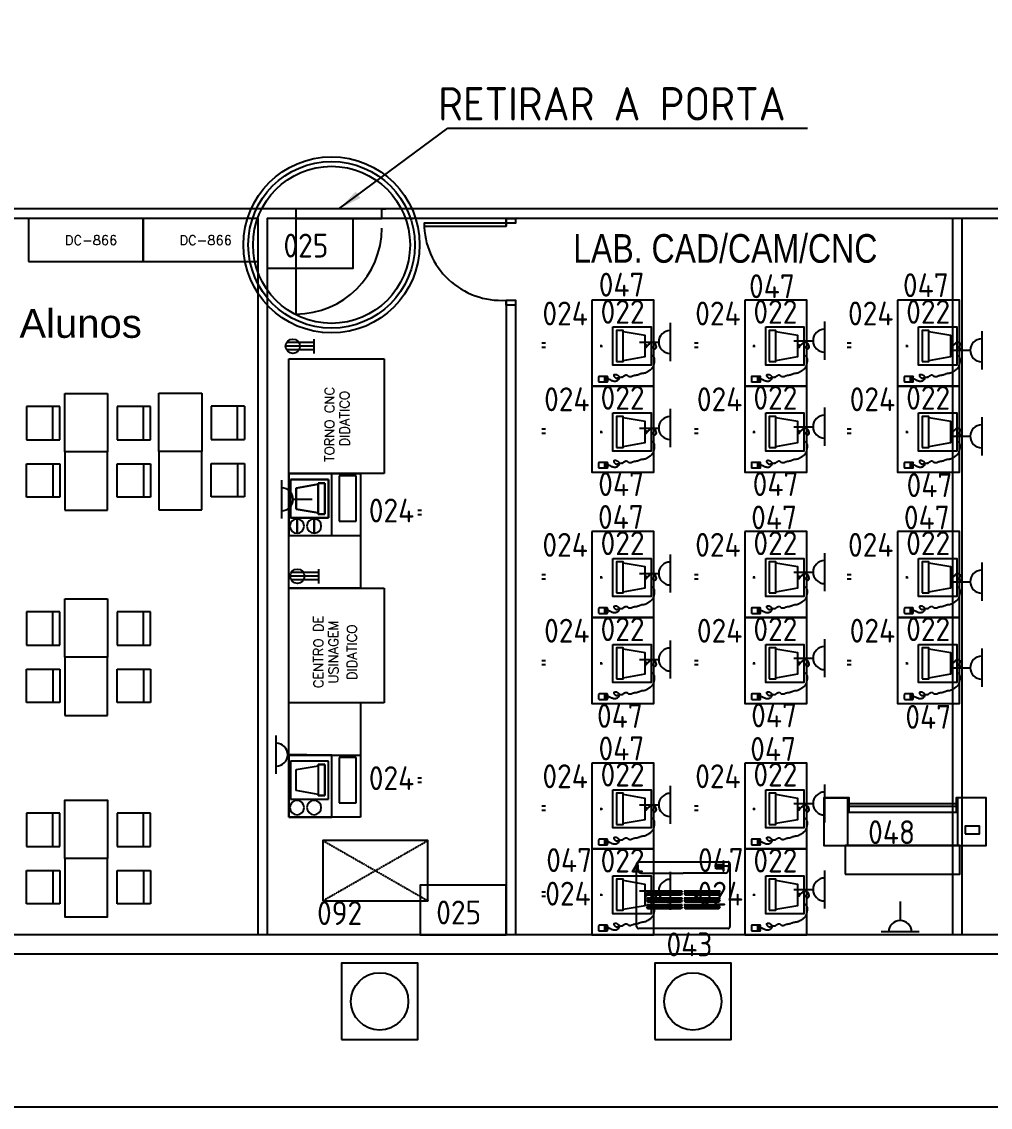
# Model space of a CAD drawing. Header units: millimetres. Extents: x 18768 to 1484868, y -11027 to 520152.
# Drawn here: x 171995 to 182137, y 397570 to 408933 of the extents above; entities that cross this region are included whole.
import ezdxf
from ezdxf.enums import TextEntityAlignment as Align

# ---------------------------------------------------------------- set-up
doc = ezdxf.new("R2010")
doc.units = ezdxf.units.MM
doc.linetypes.add('DASHED2', pattern=[9.525, 6.35, -3.175])
doc.linetypes.add('HIDDEN2', pattern=[4.7625, 3.175, -1.5875])
for name, color, linetype in [('3-MAQUINAS', 5, 'Continuous'), ('4-MOBILIA', 4, 'Continuous'), ('5-COMPUTADORES', 6, 'Continuous'), ('8-TEXTO-DETALHES', 6, 'Continuous'), ('L018-SIMBOLO1', 3, 'Continuous'), ('L025-CONTORNO', 7, 'Continuous'), ('L025-IMPLANTAÇÃO', 1, 'Continuous'), ('L025-TEXTO', 7, 'Continuous'), ('L035-ARRANJO-ADQUIRIR', 102, 'Continuous'), ('L035-ARRANJO-EXISTENTE', 180, 'Continuous'), ('L035-TEXTO', 40, 'Continuous'), ('MOBÍLIA', 26, 'Continuous'), ('PAREDES', 7, 'Continuous')]:
    doc.layers.add(name, color=color, linetype=linetype)
doc.layers.add('L035-DEMOLIÇÃO', color=40, linetype='Continuous', plot=False)
doc.styles.add('ISO-CP--25', font='isocp.shx', dxfattribs={"height": 250})
doc.styles.add('ISO-CP--35', font='isocp.shx', dxfattribs={"height": 350})
doc.styles.add('ROMANS', font='romans', dxfattribs={"width": 0.8, "height": 300})
doc.styles.get("Standard").update_dxf_attribs({"font": 'arial.ttf'})
doc.dimstyles.new('ABNT-25-VERDE', dxfattribs={"dimtxt": 1, "dimasz": 250, "dimexe": 130, "dimexo": 130, "dimgap": 130, "dimtad": 1, "dimdsep": 46, "dimtxsty": 'ISO-CP--25', "dimcen": 0, "dimclrd": 3, "dimclre": 3, "dimclrt": 3, "dimaunit": 1, "dimadec": 0, "dimazin": 0, "dimtfac": 130, "dimtmove": 2, "dimatfit": 3, "dimfxl": 1, "dimtolj": 1, "dimarcsym": 0})

# ---------------------------------------------------------------- blocks, each defined once
blk = doc.blocks.new('BL_SENAI_id9370710520')
at = {"layer": 'L035-ARRANJO-ADQUIRIR', "color": 0}
for p, q in [((499, 247), (499, 164)), ((502, 247), (502, 224)), ((519, 247), (502, 247)), ((550, 253), (506, 253)), ((519, 224), (519, 247)), ((520, 247), (520, 224)), ((536, 247), (520, 247)), ((536, 224), (536, 247)), ((538, 247), (538, 224)), ((554, 247), (538, 247)), ((554, 224), (554, 247)), ((557, 164), (557, 247)), ((193, 186), (169, 186)), ((181, 174), (181, 198)), ((499, 221), (557, 221)), ((499, 220), (557, 220)), ((502, 224), (519, 224)), ((506, 157), (550, 157)), ((520, 224), (536, 224)), ((538, 224), (554, 224))]:
    blk.add_line(p, q, dxfattribs=at)
for points in [[(-19, 308), (-19, 708), (381, 708), (381, 308)], [(170, 645), (192, 645), (192, 660), (170, 660)], [(343, 345), (343, 415), (18, 415), (18, 345)]]:
    blk.add_lwpolyline(points, close=True, dxfattribs=at)
for points in [[(181, 660), (180, 665), (178, 669), (175, 672), (173, 675), (170, 677), (168, 678), (165, 679), (163, 681), (162, 682), (161, 683), (160, 685), (160, 686), (159, 688), (159, 689), (159, 690), (158, 691), (157, 692), (156, 693), (154, 694), (152, 695), (151, 696), (149, 697), (147, 699), (146, 701), (144, 703), (143, 706), (142, 709), (141, 712), (141, 716), (141, 719), (141, 723), (141, 726), (141, 729), (142, 732), (143, 735), (145, 737), (146, 740), (148, 742), (150, 744), (152, 746), (154, 747), (156, 749), (159, 750), (161, 751), (163, 752), (166, 753), (168, 754), (170, 755), (172, 755), (174, 756), (176, 757), (178, 757), (180, 758), (181, 758), (183, 758), (185, 759), (186, 759), (188, 759), (190, 759), (191, 759), (193, 759), (195, 759), (196, 758), (198, 758), (200, 757), (202, 757), (203, 756), (205, 755), (206, 754), (208, 753), (209, 751), (210, 750), (211, 749), (212, 748), (213, 746), (214, 745), (214, 744), (214, 743), (214, 742), (214, 741), (213, 739), (212, 738), (211, 737), (210, 737), (209, 736), (208, 735), (206, 734), (205, 733), (204, 732), (202, 732), (201, 731), (199, 730), (198, 729), (196, 728), (195, 727), (194, 726), (193, 724), (192, 723), (191, 721), (190, 719), (189, 716), (187, 714), (184, 711), (181, 708)], [(276, 708), (280, 717), (284, 724), (290, 729), (296, 733), (302, 736), (308, 738), (315, 740), (321, 740), (327, 741), (334, 741), (340, 740), (345, 740), (351, 739), (357, 738), (362, 737), (368, 736), (374, 735), (379, 733), (385, 731), (390, 730), (395, 728), (400, 725), (405, 723), (410, 720), (414, 716), (418, 713), (422, 709), (426, 705), (430, 700), (434, 696), (437, 691), (441, 686), (444, 681), (448, 676), (451, 670), (454, 665), (457, 659), (460, 654), (462, 649), (464, 644), (465, 639), (466, 634), (467, 629), (467, 624), (468, 619), (469, 614), (469, 610), (470, 605), (472, 600), (473, 595), (475, 590), (477, 586), (479, 581), (481, 575), (483, 570), (485, 565), (486, 560), (487, 554), (488, 549), (489, 544), (489, 538), (490, 533), (491, 528), (492, 524), (493, 519), (495, 515), (497, 511), (499, 507), (500, 504), (502, 500), (503, 497), (504, 494), (504, 490), (504, 487), (504, 484), (503, 480), (502, 477), (501, 474), (499, 471), (498, 469), (496, 466), (494, 464), (492, 461), (490, 459), (489, 456), (488, 454), (487, 451), (486, 448), (487, 445), (487, 441), (488, 438), (490, 434), (492, 431), (493, 427), (495, 424), (497, 420), (499, 417), (501, 415), (503, 412), (505, 410), (506, 408), (507, 406), (508, 405), (509, 404), (509, 404), (509, 403), (509, 403), (509, 403), (508, 403), (508, 402), (508, 401), (508, 398), (509, 395), (510, 391), (510, 387), (511, 382), (513, 377), (514, 372), (515, 366), (516, 362), (517, 357), (518, 354), (519, 350), (519, 347), (519, 344), (518, 341), (517, 338), (515, 335), (513, 333), (510, 330), (506, 327), (502, 325), (499, 323), (495, 321), (491, 320), (488, 320), (485, 320), (482, 321), (480, 322), (479, 324), (478, 326), (477, 329), (477, 332), (477, 334), (477, 337), (478, 341), (478, 344), (480, 347), (481, 350), (483, 353), (485, 356), (487, 359), (490, 362), (493, 365), (496, 368), (499, 370), (502, 372), (506, 373), (510, 373), (515, 372), (520, 371), (525, 369), (530, 366), (535, 362), (539, 358), (543, 353), (547, 348), (549, 342), (551, 336), (552, 330), (552, 324), (551, 318), (550, 312), (548, 306), (546, 300), (544, 294), (541, 289), (538, 284), (536, 278), (533, 273), (531, 268), (529, 262), (528, 256), (528, 253)], [(331, 415), (291, 645), (71, 645), (31, 415)]]:
    blk.add_lwpolyline(points, dxfattribs=at)
for centre, start, end in [((506, 247), 90, 180), ((550, 247), 0, 90), ((506, 164), 180, 270), ((550, 164), 270, 0)]:
    blk.add_arc(centre, 6.72, start, end, dxfattribs=at)
at = {"layer": 'L025-TEXTO', "style": 'ISO-CP--25'}
blk.add_attdef('rmp_mt_codmaterial', (15, 15), '', height=40, dxfattribs=at)
at = {"layer": 'L025-TEXTO', "style": 'ISO-CP--25', "flags": 1}
for tag in ['rmp_mt_nomeunid', 'rmp_mt_potencia', 'rmp_mt_cod']:
    blk.add_attdef(tag, (15, 15), '', height=40, dxfattribs=at)
blk = doc.blocks.new('BL_SENAI_id9320210390')
at = {"layer": 'L035-ARRANJO-ADQUIRIR', "color": 0}
for p, q in [((154, -168), (154, -207)), ((199, -168), (199, -207))]:
    blk.add_line(p, q, dxfattribs=at)
at = {"layer": 'L025-TEXTO', "style": 'ISO-CP--25'}
blk.add_attdef('RMP_MT_NOMEUNID', (8, 8), '', height=250, dxfattribs=at)
at = {"layer": 'L025-TEXTO', "style": 'ISO-CP--25', "flags": 1}
for tag in ['RMP_MT_COD', 'RMP_MT_CODMATERIAL', 'RMP_MT_POTENCIA']:
    blk.add_attdef(tag, (8, 8), '', height=250, dxfattribs=at)
blk = doc.blocks.new('BL_SENAI_id9320221860')
at = {"layer": 'L035-ARRANJO-ADQUIRIR', "color": 0}
blk.add_lwpolyline([(-40, 200), (860, 200), (860, 850), (-40, 850)], close=True, dxfattribs=at)
at = {"layer": 'L025-TEXTO', "style": 'ISO-CP--25'}
blk.add_attdef('rmp_mt_codmaterial', (15, 15), '', height=40, dxfattribs=at)
at = {"layer": 'L025-TEXTO', "style": 'ISO-CP--25', "flags": 1}
for tag in ['rmp_mt_nomeunid', 'rmp_mt_potencia', 'rmp_mt_cod']:
    blk.add_attdef(tag, (15, 15), '', height=40, dxfattribs=at)
blk = doc.blocks.new('BL_SENAI_id9370720160')
at = {"layer": 'L035-ARRANJO-EXISTENTE', "color": 0}
for p, q in [((-695, 376), (-445, 376)), ((-430, 316), (690, 316)), ((-430, 286), (690, 286)), ((-445, 226), (705, 226))]:
    blk.add_line(p, q, dxfattribs=at)
for points in [[(-695, -124), (-445, -124), (-445, 376), (-695, 376)], [(-445, 226), (-430, 226), (-430, 376), (-445, 376)], [(690, 226), (705, 226), (705, 376), (690, 376)], [(705, -124), (1005, -124), (1005, 376), (705, 376)], [(784, -3), (934, -3), (934, 77), (784, 77)], [(-470, -424), (730, -424), (730, -124), (-470, -124)]]:
    blk.add_lwpolyline(points, close=True, dxfattribs=at)
blk.add_lwpolyline([(-445, 376), (-695, 376), (-695, -124), (1005, -124), (1005, 376), (705, 376)], dxfattribs=at)
at = {"layer": 'L025-TEXTO', "style": 'ISO-CP--25'}
blk.add_attdef('rmp_mt_codmaterial', (15, 15), '', height=40, dxfattribs=at)
at = {"layer": 'L025-TEXTO', "style": 'ISO-CP--25', "flags": 1}
for tag in ['rmp_mt_nomeunid', 'rmp_mt_potencia', 'rmp_mt_cod']:
    blk.add_attdef(tag, (15, 15), '', height=40, dxfattribs=at)
blk = doc.blocks.new('BL_SENAI_id9320230440')
at = {"layer": 'L035-ARRANJO-ADQUIRIR', "color": 0}
blk.add_lwpolyline([(0, 520), (-900, 520), (-900, 0), (0, 0)], close=True, dxfattribs=at)
at = {"layer": 'L025-TEXTO', "style": 'ISO-CP--25'}
blk.add_attdef('rmp_mt_codmaterial', (15, 15), '', height=40, dxfattribs=at)
at = {"layer": 'L025-TEXTO', "style": 'ISO-CP--25', "flags": 1}
for tag in ['rmp_mt_nomeunid', 'rmp_mt_potencia', 'rmp_mt_cod']:
    blk.add_attdef(tag, (15, 15), '', height=40, dxfattribs=at)
blk = doc.blocks.new('BL_SENAI_id9315160120')
at = {"color": 0}
for p, q in [((93, 569), (105, 588)), ((469, 569), (93, 569)), ((105, 588), (457, 588)), ((469, 569), (457, 588)), ((489, 569), (501, 588)), ((865, 569), (489, 569)), ((501, 588), (853, 588)), ((865, 569), (853, 588)), ((93, 544), (105, 564)), ((469, 544), (93, 544)), ((93, 498), (105, 518)), ((469, 498), (93, 498)), ((93, 474), (105, 493)), ((469, 474), (93, 474)), ((105, 564), (457, 564)), ((105, 518), (457, 518)), ((105, 493), (457, 493)), ((469, 544), (457, 564)), ((469, 498), (457, 518)), ((469, 474), (457, 493)), ((489, 544), (501, 564)), ((865, 544), (489, 544)), ((489, 498), (501, 518)), ((865, 498), (489, 498)), ((489, 474), (501, 493)), ((865, 474), (489, 474)), ((501, 564), (853, 564)), ((501, 518), (853, 518)), ((501, 493), (853, 493)), ((865, 544), (853, 564)), ((865, 498), (853, 518)), ((865, 474), (853, 493)), ((93, 426), (105, 445)), ((469, 426), (93, 426)), ((93, 401), (105, 420)), ((469, 401), (93, 401)), ((105, 445), (457, 445)), ((105, 420), (457, 420)), ((469, 426), (457, 445)), ((469, 401), (457, 420)), ((489, 426), (501, 445)), ((865, 426), (489, 426)), ((489, 401), (501, 420)), ((865, 401), (489, 401)), ((501, 445), (853, 445)), ((501, 420), (853, 420)), ((865, 426), (853, 445)), ((865, 401), (853, 420)), ((0, 106), (8, 190)), ((37, 215), (479, 215)), ((56, 126), (56, 170)), ((56, 170), (136, 170)), ((136, 126), (56, 126)), ((136, 170), (136, 126)), ((921, 215), (479, 215)), ((958, 106), (950, 190))]:
    blk.add_line(p, q, dxfattribs=at)
for centre, radius in [((78, 148), 17.7), ((78, 148), 5.72), ((115, 148), 15.8), ((115, 148), 3.81)]:
    blk.add_circle(centre, radius, dxfattribs=at)
for centre, start, end in [((37, 185), 90, 169.0323), ((921, 185), 10.9677, 90)]:
    blk.add_arc(centre, 30, start, end, dxfattribs=at)
at = {"layer": 'L025-CONTORNO', "color": 0}
for p, q in [((10, 795), (948, 795)), ((-10, 117), (-10, 775)), ((968, 775), (968, 117)), ((948, 97), (10, 97))]:
    blk.add_line(p, q, dxfattribs=at)
for centre, start, end in [((10, 775), 90, 180), ((948, 775), 0, 90), ((10, 117), 180, 270), ((948, 117), 270, 0)]:
    blk.add_arc(centre, 20, start, end, dxfattribs=at)
at = {"layer": 'L025-TEXTO', "linetype": 'HIDDEN2', "style": 'ISO-CP--25'}
blk.add_attdef('rmp_mt_codmaterial', (15, 15), '', height=40, dxfattribs=at)
at = {"layer": 'L025-TEXTO', "linetype": 'HIDDEN2', "style": 'ISO-CP--25', "flags": 1}
for tag in ['rmp_mt_nomeunid', 'rmp_mt_potencia', 'rmp_mt_cod']:
    blk.add_attdef(tag, (15, 15), '', height=40, dxfattribs=at)
blk = doc.blocks.new('BL_SENAI_id9315160090')
at = {"layer": 'L025-CONTORNO', "color": 0, "linetype": 'DASHED2'}
for p, q in [((-162, 711), (938, 81)), ((-162, 81), (938, 711))]:
    blk.add_line(p, q, dxfattribs=at)
at = {"layer": 'L025-CONTORNO', "color": 0}
blk.add_lwpolyline([(-162, 81), (938, 81), (938, 711), (-162, 711)], close=True, dxfattribs=at)
at = {"layer": 'L025-TEXTO', "style": 'ISO-CP--25'}
blk.add_attdef('rmp_mt_codmaterial', (15, 15), '', height=40, dxfattribs=at)
at = {"layer": 'L025-TEXTO', "style": 'ISO-CP--25', "flags": 1}
for tag in ['rmp_mt_nomeunid', 'rmp_mt_potencia', 'rmp_mt_cod']:
    blk.add_attdef(tag, (15, 15), '', height=40, dxfattribs=at)

msp = doc.modelspace()

# ---------------------------------------------------------------- linework, layer by layer
at = {"layer": '3-MAQUINAS', "linetype": 'Continuous'}
for p, q in [((174791.165, 404203.608), (174791.165, 405403.608)), ((174791.165, 405403.608), (175791.165, 405403.608)), ((175791.165, 405403.608), (175791.165, 404203.608)), ((175791.165, 404203.608), (174791.165, 404203.608)), ((174791.165, 403003.608), (175791.165, 403003.608)), ((174791.165, 401803.608), (174791.165, 403003.608)), ((175791.165, 403003.608), (175791.165, 401803.608)), ((175791.165, 401803.608), (174791.165, 401803.608))]:
    msp.add_line(p, q, dxfattribs=at)
at = {"layer": '3-MAQUINAS', "ltscale": 0.01}
for p, q in [((174791.165, 404203.608), (174791.165, 403553.608)), ((175241.165, 404203.608), (174791.165, 404203.608)), ((175241.165, 403553.608), (175241.165, 404203.608)), ((174791.165, 403553.608), (175241.165, 403553.608)), ((174791.165, 401257.198), (174791.165, 400607.198)), ((175241.165, 401257.198), (174791.165, 401257.198)), ((175241.165, 400607.198), (175241.165, 401257.198)), ((174791.165, 400607.198), (175241.165, 400607.198))]:
    msp.add_line(p, q, dxfattribs=at)
at = {"layer": '4-MOBILIA', "ltscale": 0.01}
for p, q in [((172067.279, 406873.687), (172067.279, 406423.687)), ((173267.279, 406873.687), (172067.279, 406873.687)), ((173267.279, 406873.687), (173267.279, 406423.687)), ((173267.279, 406423.687), (173267.279, 406873.687)), ((174467.279, 406873.687), (173267.279, 406873.687)), ((172067.279, 406423.687), (173267.279, 406423.687)), ((173267.279, 406423.687), (174467.279, 406423.687))]:
    msp.add_line(p, q, dxfattribs=at)
at = {"layer": '4-MOBILIA'}
for p, q in [((172444.895, 405040.197), (172894.895, 405040.197)), ((172444.895, 404430.197), (172444.895, 405040.197)), ((172894.895, 405040.197), (172894.895, 404430.197)), ((173429.497, 405044.96), (173879.497, 405044.96)), ((173429.497, 404434.96), (173429.497, 405044.96)), ((173879.497, 405044.96), (173879.497, 404434.96)), ((174329.497, 404909.96), (174329.497, 404559.96)), ((172894.895, 404430.197), (172444.895, 404430.197)), ((172444.895, 404430.197), (172444.895, 403820.197)), ((172894.895, 404430.197), (172444.895, 404430.197)), ((172894.895, 403820.197), (172894.895, 404430.197)), ((173429.497, 404434.96), (173429.497, 403824.96)), ((173879.497, 404434.96), (173429.497, 404434.96)), ((173879.497, 404434.96), (173429.497, 404434.96)), ((173879.497, 403824.96), (173879.497, 404434.96)), ((174329.497, 404309.96), (174329.497, 403959.96)), ((174791.165, 403003.608), (174791.165, 404203.608)), ((174791.165, 404203.608), (175541.165, 404203.608)), ((175541.165, 404203.608), (175541.165, 403003.608)), ((173429.497, 403824.96), (173879.497, 403824.96)), ((172444.895, 403820.197), (172894.895, 403820.197)), ((174791.165, 403553.608), (175541.165, 403553.608)), ((175541.165, 403003.608), (174791.165, 403003.608)), ((172444.895, 402892.16), (172894.895, 402892.16)), ((172444.895, 402282.16), (172444.895, 402892.16)), ((172894.895, 402892.16), (172894.895, 402282.16)), ((172894.895, 402282.16), (172444.895, 402282.16)), ((172894.895, 402282.16), (172444.895, 402282.16)), ((172444.895, 402282.16), (172444.895, 401672.16)), ((172894.895, 401672.16), (172894.895, 402282.16)), ((174791.165, 400607.198), (174791.165, 401807.198)), ((174791.165, 401807.198), (175541.165, 401807.198)), ((175541.165, 401807.198), (175541.165, 400607.198)), ((172444.895, 401672.16), (172894.895, 401672.16)), ((175541.165, 400607.198), (174791.165, 400607.198)), ((172394.895, 399699.412), (172044.895, 399699.412)), ((173344.895, 399699.412), (172994.895, 399699.412))]:
    msp.add_line(p, q, dxfattribs=at)
at = {"layer": '4-MOBILIA', "linetype": 'Continuous'}
for p, q in [((172394.895, 404905.197), (172044.895, 404905.197)), ((172044.895, 404905.197), (172044.895, 404555.197)), ((172319.895, 404555.197), (172319.895, 404905.197)), ((172394.895, 404555.197), (172394.895, 404905.197)), ((173344.895, 404905.197), (172994.895, 404905.197)), ((172994.895, 404905.197), (172994.895, 404555.197)), ((173269.895, 404555.197), (173269.895, 404905.197)), ((173344.895, 404555.197), (173344.895, 404905.197)), ((174329.497, 404909.96), (173979.497, 404909.96)), ((173979.497, 404909.96), (173979.497, 404559.96)), ((174254.497, 404559.96), (174254.497, 404909.96)), ((172044.895, 404555.197), (172394.895, 404555.197)), ((172994.895, 404555.197), (173344.895, 404555.197)), ((173979.497, 404559.96), (174329.497, 404559.96)), ((172044.895, 404305.197), (172394.895, 404305.197)), ((172044.895, 403955.197), (172044.895, 404305.197)), ((172319.895, 404305.197), (172319.895, 403955.197)), ((172394.895, 404305.197), (172394.895, 403955.197)), ((172994.895, 404305.197), (173344.895, 404305.197)), ((172994.895, 403955.197), (172994.895, 404305.197)), ((173269.895, 404305.197), (173269.895, 403955.197)), ((173344.895, 404305.197), (173344.895, 403955.197)), ((173979.497, 404309.96), (174329.497, 404309.96)), ((173979.497, 403959.96), (173979.497, 404309.96)), ((174254.497, 404309.96), (174254.497, 403959.96)), ((172394.895, 403955.197), (172044.895, 403955.197)), ((173344.895, 403955.197), (172994.895, 403955.197)), ((174329.497, 403959.96), (173979.497, 403959.96)), ((172044.895, 402757.16), (172044.895, 402407.16)), ((172394.895, 402757.16), (172044.895, 402757.16)), ((172319.895, 402407.16), (172319.895, 402757.16)), ((172394.895, 402407.16), (172394.895, 402757.16)), ((173344.895, 402757.16), (172994.895, 402757.16)), ((172994.895, 402757.16), (172994.895, 402407.16)), ((173269.895, 402407.16), (173269.895, 402757.16)), ((173344.895, 402407.16), (173344.895, 402757.16)), ((172044.895, 402407.16), (172394.895, 402407.16)), ((172994.895, 402407.16), (173344.895, 402407.16)), ((172044.895, 402157.16), (172394.895, 402157.16)), ((172044.895, 401807.16), (172044.895, 402157.16)), ((172319.895, 402157.16), (172319.895, 401807.16)), ((172394.895, 402157.16), (172394.895, 401807.16)), ((172994.895, 402157.16), (173344.895, 402157.16)), ((172994.895, 401807.16), (172994.895, 402157.16)), ((173269.895, 402157.16), (173269.895, 401807.16)), ((173344.895, 402157.16), (173344.895, 401807.16)), ((172394.895, 401807.16), (172044.895, 401807.16)), ((173344.895, 401807.16), (172994.895, 401807.16)), ((172394.895, 400649.412), (172044.895, 400649.412)), ((172044.895, 400649.412), (172044.895, 400299.412)), ((172319.895, 400299.412), (172319.895, 400649.412)), ((172394.895, 400299.412), (172394.895, 400649.412)), ((172994.895, 400649.412), (172994.895, 400299.412)), ((173344.895, 400649.412), (172994.895, 400649.412)), ((173269.895, 400299.412), (173269.895, 400649.412)), ((173344.895, 400299.412), (173344.895, 400649.412)), ((172044.895, 400299.412), (172394.895, 400299.412)), ((172994.895, 400299.412), (173344.895, 400299.412)), ((172044.895, 400049.412), (172394.895, 400049.412)), ((172044.895, 399699.412), (172044.895, 400049.412)), ((172319.895, 400049.412), (172319.895, 399699.412)), ((172394.895, 400049.412), (172394.895, 399699.412)), ((172994.895, 400049.412), (173344.895, 400049.412)), ((172994.895, 399699.412), (172994.895, 400049.412)), ((173269.895, 400049.412), (173269.895, 399699.412)), ((173344.895, 400049.412), (173344.895, 399699.412))]:
    msp.add_line(p, q, dxfattribs=at)
at = {"layer": '4-MOBILIA'}
for points in [[(172894.895, 400174.412), (172444.895, 400174.412), (172444.895, 400784.412), (172894.895, 400784.412)], [(172894.895, 400174.412), (172444.895, 400174.412), (172444.895, 399564.412), (172894.895, 399564.412)]]:
    msp.add_lwpolyline(points, close=True, dxfattribs=at)
at = {"layer": '5-COMPUTADORES', "ltscale": 0.01}
for p, q in [((175318.352, 404178.608), (175318.352, 403703.608)), ((175498.352, 404178.608), (175318.352, 404178.608)), ((175498.352, 403703.608), (175498.352, 404178.608)), ((174808.034, 403741.108), (174808.034, 404141.108)), ((174808.034, 404141.108), (174808.034, 403741.108)), ((174808.034, 404141.108), (175208.034, 404141.108)), ((175208.034, 404141.108), (174808.034, 404141.108)), ((175100.534, 404091.108), (174870.534, 404051.108)), ((174870.534, 404051.108), (175100.534, 404091.108)), ((174870.534, 404051.108), (175100.534, 404091.108)), ((175100.534, 404103.608), (175170.534, 404103.608)), ((175100.534, 404091.108), (175100.534, 404103.608)), ((175100.534, 404103.608), (175100.534, 403778.608)), ((175170.534, 404103.608), (175100.534, 404103.608)), ((175100.534, 404103.608), (175170.534, 404103.608)), ((175100.534, 404091.108), (175100.534, 404103.608)), ((175100.534, 403791.108), (175100.534, 404091.108)), ((175170.534, 404103.608), (175170.534, 403778.608)), ((175170.534, 403778.608), (175170.534, 404103.608)), ((175170.534, 404103.608), (175170.534, 403778.608)), ((175208.034, 404141.108), (175208.034, 403741.108)), ((175208.034, 403741.108), (175208.034, 404141.108)), ((174870.534, 404051.108), (174870.534, 403831.108)), ((174870.534, 403831.108), (174870.534, 404051.108)), ((174870.534, 403831.108), (174870.534, 404051.108)), ((174870.534, 403831.108), (175100.534, 403791.108)), ((175100.534, 403791.108), (174870.534, 403831.108)), ((175100.534, 403791.108), (174870.534, 403831.108)), ((175208.034, 403741.108), (174808.034, 403741.108)), ((174808.034, 403741.108), (175208.034, 403741.108)), ((174878.325, 403728.608), (174878.325, 403578.608)), ((174878.325, 403578.608), (174878.325, 403728.608)), ((175056.711, 403729.331), (175056.711, 403579.331)), ((175056.711, 403579.331), (175056.711, 403729.331)), ((175100.534, 403778.608), (175100.534, 403791.108)), ((175100.534, 403778.608), (175100.534, 403791.108)), ((175170.534, 403778.608), (175100.534, 403778.608)), ((175100.534, 403778.608), (175170.534, 403778.608)), ((175170.534, 403778.608), (175100.534, 403778.608)), ((175318.352, 403703.608), (175498.352, 403703.608)), ((175318.352, 401232.198), (175318.352, 400757.198)), ((175498.352, 401232.198), (175318.352, 401232.198)), ((175498.352, 400757.198), (175498.352, 401232.198)), ((174808.034, 401194.698), (174808.034, 400794.698)), ((175208.034, 401194.698), (174808.034, 401194.698)), ((174870.534, 401104.698), (175100.534, 401144.698)), ((174870.534, 400884.698), (174870.534, 401104.698)), ((175100.534, 401157.198), (175100.534, 400832.198)), ((175170.534, 401157.198), (175100.534, 401157.198)), ((175100.534, 401157.198), (175170.534, 401157.198)), ((175100.534, 401144.698), (175100.534, 401157.198)), ((175170.534, 400832.198), (175170.534, 401157.198)), ((175170.534, 401157.198), (175170.534, 400832.198)), ((175208.034, 400794.698), (175208.034, 401194.698)), ((175100.534, 400844.698), (174870.534, 400884.698)), ((174808.034, 400794.698), (175208.034, 400794.698)), ((175100.534, 400832.198), (175100.534, 400844.698)), ((175100.534, 400832.198), (175170.534, 400832.198)), ((175170.534, 400832.198), (175100.534, 400832.198)), ((175318.352, 400757.198), (175498.352, 400757.198))]:
    msp.add_line(p, q, dxfattribs=at)
for centre, start, end in [((174878.325, 403653.608), 90, 180), ((174878.325, 403653.608), 0, 180), ((174878.325, 403653.608), 90, 180), ((174878.325, 403653.608), 0, 90), ((174878.325, 403653.608), 0, 90), ((175056.711, 403654.331), 90, 180), ((175056.711, 403654.331), 0, 180), ((175056.711, 403654.331), 90, 180), ((175056.711, 403654.331), 0, 90), ((175056.711, 403654.331), 0, 90), ((174878.325, 403653.608), 180, 270), ((174878.325, 403653.608), 180, 0), ((174878.325, 403653.608), 180, 270), ((174878.325, 403653.608), 270, 0), ((174878.325, 403653.608), 270, 0), ((175056.711, 403654.331), 180, 270), ((175056.711, 403654.331), 180, 0), ((175056.711, 403654.331), 180, 270), ((175056.711, 403654.331), 270, 0), ((175056.711, 403654.331), 270, 0), ((174878.325, 400707.198), 0, 180), ((175056.711, 400707.921), 0, 180), ((174878.325, 400707.198), 180, 0), ((175056.711, 400707.921), 180, 0)]:
    msp.add_arc(centre, 75, start, end, dxfattribs=at)
at = {"layer": 'L018-SIMBOLO1'}
for p, q in [((175058.59, 405536.358), (174758.59, 405536.358)), ((175058.59, 405573.858), (174768.638, 405573.858)), ((175058.59, 405461.358), (175058.59, 405611.358)), ((175058.59, 405498.858), (174768.638, 405498.858)), ((175106.461, 403166.246), (174816.509, 403166.246)), ((175106.461, 403053.746), (175106.461, 403203.746)), ((175106.461, 403128.746), (174806.461, 403128.746)), ((175106.461, 403091.246), (174816.509, 403091.246))]:
    msp.add_line(p, q, dxfattribs=at)
for centre in [(174833.59, 405536.358), (174881.461, 403128.746)]:
    msp.add_circle(centre, 75, dxfattribs=at)
at = {"layer": 'L025-IMPLANTAÇÃO'}
for p, q in [((177066.279, 406873.687), (177066.279, 406793.127)), ((177165.279, 406873.687), (177165.279, 406823.337)), ((177066.279, 406017.743), (177066.279, 399373.687)), ((177165.279, 406017.743), (177165.279, 399373.687))]:
    msp.add_line(p, q, dxfattribs=at)
msp.add_lwpolyline([(176208.636, 406793.127), (177066.279, 406793.127), (177066.279, 406873.687), (177165.279, 406873.687), (177165.279, 406823.337), (176208.636, 406823.337, 0.431868736), (177066.279, 406017.743), (177165.279, 406017.743), (177165.279, 405967.393), (177066.279, 405967.393), (177066.279, 406017.743)], format="xyb", dxfattribs=at)
at = {"layer": 'L035-ARRANJO-ADQUIRIR', "color": 100}
for p, q in [((178784.91, 405779.365), (178784.91, 405379.365)), ((180401.91, 405793.663), (180401.91, 405393.663)), ((182047.53, 405693.574), (182047.53, 405293.574)), ((178464.91, 405579.365), (178664.91, 405579.365)), ((180081.91, 405593.663), (180281.91, 405593.663)), ((181727.53, 405493.574), (181927.53, 405493.574)), ((178784.91, 404879.365), (178784.91, 404479.365)), ((180401.91, 404893.663), (180401.91, 404493.663)), ((182047.53, 404793.574), (182047.53, 404393.574)), ((178464.91, 404679.365), (178664.91, 404679.365)), ((180081.91, 404693.663), (180281.91, 404693.663)), ((181727.53, 404593.574), (181927.53, 404593.574)), ((174717.33, 403732.634), (174717.33, 404132.634)), ((175037.33, 403932.634), (174837.33, 403932.634)), ((180401.91, 403371.635), (180401.91, 402971.635)), ((178784.91, 403357.337), (178784.91, 402957.337)), ((182047.53, 403271.546), (182047.53, 402871.546)), ((178464.91, 403157.337), (178664.91, 403157.337)), ((180081.91, 403171.635), (180281.91, 403171.635)), ((181727.53, 403071.546), (181927.53, 403071.546)), ((180401.91, 402471.635), (180401.91, 402071.635)), ((178784.91, 402457.337), (178784.91, 402057.337)), ((182047.53, 402371.546), (182047.53, 401971.546)), ((178464.91, 402257.337), (178664.91, 402257.337)), ((180081.91, 402271.635), (180281.91, 402271.635)), ((181727.53, 402171.546), (181927.53, 402171.546)), ((174660.018, 401060.152), (174660.018, 401460.152)), ((174980.018, 401260.152), (174780.018, 401260.152)), ((178784.91, 400935.309), (178784.91, 400535.309)), ((180401.91, 400949.607), (180401.91, 400549.607)), ((178464.91, 400735.309), (178664.91, 400735.309)), ((180081.91, 400749.607), (180281.91, 400749.607)), ((178784.91, 400035.309), (178784.91, 399635.309)), ((180401.91, 400049.607), (180401.91, 399649.607)), ((180081.91, 399849.607), (180281.91, 399849.607)), ((178464.91, 399835.309), (178664.91, 399835.309)), ((181193.243, 399725.755), (181193.243, 399525.755)), ((181393.243, 399405.755), (180993.243, 399405.755))]:
    msp.add_line(p, q, dxfattribs=at)
at = {"layer": 'L035-ARRANJO-ADQUIRIR'}
for points in [[(175342.664, 398278.735), (176142.664, 398278.735), (176142.664, 399078.735), (175342.664, 399078.735)], [(178623.094, 398278.735), (179423.094, 398278.735), (179423.094, 399078.735), (178623.094, 399078.735)]]:
    msp.add_lwpolyline(points, close=True, dxfattribs=at)
for centre in [(175742.664, 398678.735), (179023.094, 398678.735)]:
    msp.add_circle(centre, 300, dxfattribs=at)
at = {"layer": 'L035-ARRANJO-ADQUIRIR', "color": 100}
for centre, start, end in [((178784.91, 405579.365), 90, 270), ((180401.91, 405593.663), 90, 270), ((182047.53, 405493.574), 90, 270), ((178784.91, 404679.365), 90, 270), ((180401.91, 404693.663), 90, 270), ((182047.53, 404593.574), 90, 270), ((174717.33, 403932.634), 270, 90), ((178784.91, 403157.337), 90, 270), ((180401.91, 403171.635), 90, 270), ((182047.53, 403071.546), 90, 270), ((178784.91, 402257.337), 90, 270), ((180401.91, 402271.635), 90, 270), ((182047.53, 402171.546), 90, 270), ((174660.018, 401260.152), 270, 90), ((178784.91, 400735.309), 90, 270), ((180401.91, 400749.607), 90, 270), ((180401.91, 399849.607), 90, 270), ((178784.91, 399835.309), 90, 270), ((181193.243, 399405.755), 0, 180)]:
    msp.add_arc(centre, 120, start, end, dxfattribs=at)
at = {"layer": 'L035-DEMOLIÇÃO'}
for p, q in [((174866.279, 406972.687), (174866.279, 405872.687)), ((174866.279, 406972.687), (174866.279, 405872.687)), ((181740.279, 406873.687), (181740.279, 399373.687)), ((181839.279, 406873.687), (181839.279, 399373.687))]:
    msp.add_line(p, q, dxfattribs=at)
at = {"layer": 'L035-DEMOLIÇÃO', "linetype": 'ByBlock', "lineweight": -2}
msp.add_lwpolyline([(243039.686, 397570.166), (151141.405, 397570.166), (151141.405, 435098.76), (243039.686, 435098.76)], close=True, dxfattribs=at)
at = {"layer": 'L035-DEMOLIÇÃO'}
msp.add_lwpolyline([(174866.279, 406873.687), (175766.279, 406873.687), (175766.279, 406972.687), (174866.279, 406972.687)], close=True, dxfattribs=at)
for radius in [922.089, 872.089, 822.089]:
    msp.add_circle((175239.433, 406597.249), radius, dxfattribs=at)
msp.add_arc((174866.279, 406772.687), 900, 270, 0, dxfattribs=at)
msp.add_arc((174866.279, 406772.687), 900, 270, 0, dxfattribs=at)
at = {"layer": 'MOBÍLIA'}
msp.add_line((174791.165, 401257.198), (175541.165, 401257.198), dxfattribs=at)
at = {"layer": 'PAREDES'}
for p, q in [((174866.279, 406972.687), (168167.279, 406972.687)), ((174866.279, 406972.687), (174566.279, 406972.687)), ((174866.279, 406972.687), (174566.279, 406972.687)), ((174866.279, 406972.687), (174566.279, 406972.687)), ((179478.986, 406972.687), (174866.279, 406972.687)), ((175766.279, 406972.687), (175806.496, 406972.687)), ((175766.279, 406972.687), (175806.496, 406972.687)), ((183614.279, 406972.687), (179440.279, 406972.687)), ((174467.279, 406873.687), (168167.279, 406873.687)), ((174467.279, 406873.687), (174467.279, 399373.687)), ((174866.279, 406873.687), (174566.279, 406873.687)), ((174866.279, 406873.687), (174566.279, 406873.687)), ((174866.279, 406873.687), (174566.279, 406873.687)), ((174866.279, 406873.687), (174566.279, 406873.687)), ((174566.279, 406873.687), (174566.279, 399373.687)), ((181740.279, 406873.687), (174566.279, 406873.687)), ((176241.279, 406873.687), (175766.279, 406873.687)), ((179459.826, 406873.687), (175766.279, 406873.687)), ((183614.279, 406873.687), (179440.279, 406873.687)), ((184638.279, 399373.687), (159475.069, 399373.687)), ((184638.279, 399173.687), (159475.069, 399173.687))]:
    msp.add_line(p, q, dxfattribs=at)

# ---------------------------------------------------------------- block references
at = {"layer": 'L035-ARRANJO-ADQUIRIR'}
ref = msp.add_blockref('BL_SENAI_id9320230440', (174566.279, 406873.687), dxfattribs=dict(at, rotation=180))
ref.add_attrib('rmp_mt_codmaterial', '025', dxfattribs={"layer": 'L025-TEXTO', "height": 250, "style": 'ISO-CP--25'}).set_placement((174970.826, 406589.369), align=Align.MIDDLE)
ref = msp.add_blockref('BL_SENAI_id9320221860', (177765.597, 405977.78), dxfattribs=dict(at, rotation=270))
ref.add_attrib('rmp_mt_codmaterial', '047', dxfattribs={"layer": 'L025-TEXTO', "height": 250, "style": 'ISO-CP--25'}).set_placement((178277.278, 406180.599), align=Align.MIDDLE)
ref = msp.add_blockref('BL_SENAI_id9320221860', (179365.597, 405977.78), dxfattribs=dict(at, rotation=270))
ref.add_attrib('rmp_mt_codmaterial', '047', dxfattribs={"layer": 'L025-TEXTO', "height": 250, "style": 'ISO-CP--25'}).set_placement((179850.707, 406164.165), align=Align.MIDDLE)
ref = msp.add_blockref('BL_SENAI_id9320221860', (180965.597, 405977.78), dxfattribs=dict(at, rotation=270))
ref.add_attrib('rmp_mt_codmaterial', '047', dxfattribs={"layer": 'L025-TEXTO', "height": 250, "style": 'ISO-CP--25'}).set_placement((181462.513, 406175.121), align=Align.MIDDLE)
ref = msp.add_blockref('BL_SENAI_id9320210390', (177647.338, 405720.573), dxfattribs=dict(at, rotation=270))
ref.add_attrib('RMP_MT_NOMEUNID', '024', dxfattribs={"layer": 'L025-TEXTO', "height": 250, "style": 'ISO-CP--25'}).set_placement((177685.393, 405879.312), align=Align.MIDDLE)
ref = msp.add_blockref('BL_SENAI_id9370710520', (177878.236, 405718.746), dxfattribs=dict(at, rotation=270))
ref.add_attrib('rmp_mt_codmaterial', '022', dxfattribs={"layer": 'L025-TEXTO', "height": 250, "style": 'ISO-CP--25'}).set_placement((178286.832, 405896.537), align=Align.MIDDLE)
ref = msp.add_blockref('BL_SENAI_id9320210390', (179247.338, 405720.573), dxfattribs=dict(at, rotation=270))
ref.add_attrib('RMP_MT_NOMEUNID', '024', dxfattribs={"layer": 'L025-TEXTO', "height": 250, "style": 'ISO-CP--25'}).set_placement((179285.393, 405879.312), align=Align.MIDDLE)
ref = msp.add_blockref('BL_SENAI_id9370710520', (179478.236, 405718.746), dxfattribs=dict(at, rotation=270))
ref.add_attrib('rmp_mt_codmaterial', '022', dxfattribs={"layer": 'L025-TEXTO', "height": 250, "style": 'ISO-CP--25'}).set_placement((179886.832, 405896.537), align=Align.MIDDLE)
ref = msp.add_blockref('BL_SENAI_id9320210390', (180847.338, 405720.573), dxfattribs=dict(at, rotation=270))
ref.add_attrib('RMP_MT_NOMEUNID', '024', dxfattribs={"layer": 'L025-TEXTO', "height": 250, "style": 'ISO-CP--25'}).set_placement((180885.393, 405879.312), align=Align.MIDDLE)
ref = msp.add_blockref('BL_SENAI_id9370710520', (181078.236, 405718.746), dxfattribs=dict(at, rotation=270))
ref.add_attrib('rmp_mt_codmaterial', '022', dxfattribs={"layer": 'L025-TEXTO', "height": 250, "style": 'ISO-CP--25'}).set_placement((181486.832, 405896.537), align=Align.MIDDLE)
ref = msp.add_blockref('BL_SENAI_id9320210390', (177647.338, 404820.573), dxfattribs=dict(at, rotation=270))
ref.add_attrib('RMP_MT_NOMEUNID', '024', dxfattribs={"layer": 'L025-TEXTO', "height": 250, "style": 'ISO-CP--25'}).set_placement((177703.021, 404981.059), align=Align.MIDDLE)
ref = msp.add_blockref('BL_SENAI_id9320221860', (177765.597, 405077.78), dxfattribs=dict(at, rotation=270))
ref.add_attrib('rmp_mt_codmaterial', '047', dxfattribs={"layer": 'L025-TEXTO', "height": 250, "style": 'ISO-CP--25'}).set_placement((178271.796, 404093.483), align=Align.MIDDLE)
ref = msp.add_blockref('BL_SENAI_id9370710520', (177878.236, 404818.746), dxfattribs=dict(at, rotation=270))
ref.add_attrib('rmp_mt_codmaterial', '022', dxfattribs={"layer": 'L025-TEXTO', "height": 250, "style": 'ISO-CP--25'}).set_placement((178286.832, 404996.537), align=Align.MIDDLE)
ref = msp.add_blockref('BL_SENAI_id9320210390', (179247.338, 404820.573), dxfattribs=dict(at, rotation=270))
ref.add_attrib('RMP_MT_NOMEUNID', '024', dxfattribs={"layer": 'L025-TEXTO', "height": 250, "style": 'ISO-CP--25'}).set_placement((179303.021, 404981.059), align=Align.MIDDLE)
ref = msp.add_blockref('BL_SENAI_id9320221860', (179365.597, 405077.78), dxfattribs=dict(at, rotation=270))
ref.add_attrib('rmp_mt_codmaterial', '047', dxfattribs={"layer": 'L025-TEXTO', "height": 250, "style": 'ISO-CP--25'}).set_placement((179889.084, 404093.483), align=Align.MIDDLE)
ref = msp.add_blockref('BL_SENAI_id9370710520', (179478.236, 404818.746), dxfattribs=dict(at, rotation=270))
ref.add_attrib('rmp_mt_codmaterial', '022', dxfattribs={"layer": 'L025-TEXTO', "height": 250, "style": 'ISO-CP--25'}).set_placement((179886.832, 404996.537), align=Align.MIDDLE)
ref = msp.add_blockref('BL_SENAI_id9320210390', (180847.338, 404820.573), dxfattribs=dict(at, rotation=270))
ref.add_attrib('RMP_MT_NOMEUNID', '024', dxfattribs={"layer": 'L025-TEXTO', "height": 250, "style": 'ISO-CP--25'}).set_placement((180903.021, 404981.059), align=Align.MIDDLE)
ref = msp.add_blockref('BL_SENAI_id9320221860', (180965.597, 405077.78), dxfattribs=dict(at, rotation=270))
ref.add_attrib('rmp_mt_codmaterial', '047', dxfattribs={"layer": 'L025-TEXTO', "height": 250, "style": 'ISO-CP--25'}).set_placement((181500.889, 404082.527), align=Align.MIDDLE)
ref = msp.add_blockref('BL_SENAI_id9370710520', (181078.236, 404818.746), dxfattribs=dict(at, rotation=270))
ref.add_attrib('rmp_mt_codmaterial', '022', dxfattribs={"layer": 'L025-TEXTO', "height": 250, "style": 'ISO-CP--25'}).set_placement((181486.832, 404996.537), align=Align.MIDDLE)
ref = msp.add_blockref('BL_SENAI_id9320210390', (175976.031, 403620.353), dxfattribs=dict(at, rotation=90))
ref.add_attrib('RMP_MT_NOMEUNID', '024', dxfattribs={"layer": 'L025-TEXTO', "height": 250, "style": 'ISO-CP--25'}).set_placement((175867.428, 403817.026), align=Align.MIDDLE)
ref = msp.add_blockref('BL_SENAI_id9320221860', (177765.597, 403555.752), dxfattribs=dict(at, rotation=270))
ref.add_attrib('rmp_mt_codmaterial', '047', dxfattribs={"layer": 'L025-TEXTO', "height": 250, "style": 'ISO-CP--25'}).set_placement((178269.15, 403748.823), align=Align.MIDDLE)
ref = msp.add_blockref('BL_SENAI_id9320221860', (179365.597, 403555.752), dxfattribs=dict(at, rotation=270))
ref.add_attrib('rmp_mt_codmaterial', '047', dxfattribs={"layer": 'L025-TEXTO', "height": 250, "style": 'ISO-CP--25'}).set_placement((179873.28, 403743.619), align=Align.MIDDLE)
ref = msp.add_blockref('BL_SENAI_id9320221860', (180965.597, 403555.752), dxfattribs=dict(at, rotation=270))
ref.add_attrib('rmp_mt_codmaterial', '047', dxfattribs={"layer": 'L025-TEXTO', "height": 250, "style": 'ISO-CP--25'}).set_placement((181472.202, 403743.619), align=Align.MIDDLE)
ref = msp.add_blockref('BL_SENAI_id9370710520', (177878.236, 403296.718), dxfattribs=dict(at, rotation=270))
ref.add_attrib('rmp_mt_codmaterial', '022', dxfattribs={"layer": 'L025-TEXTO', "height": 250, "style": 'ISO-CP--25'}).set_placement((178286.832, 403474.509), align=Align.MIDDLE)
ref = msp.add_blockref('BL_SENAI_id9370710520', (179478.236, 403296.718), dxfattribs=dict(at, rotation=270))
ref.add_attrib('rmp_mt_codmaterial', '022', dxfattribs={"layer": 'L025-TEXTO', "height": 250, "style": 'ISO-CP--25'}).set_placement((179886.832, 403474.509), align=Align.MIDDLE)
ref = msp.add_blockref('BL_SENAI_id9370710520', (181078.236, 403296.718), dxfattribs=dict(at, rotation=270))
ref.add_attrib('rmp_mt_codmaterial', '022', dxfattribs={"layer": 'L025-TEXTO', "height": 250, "style": 'ISO-CP--25'}).set_placement((181486.832, 403474.509), align=Align.MIDDLE)
ref = msp.add_blockref('BL_SENAI_id9320210390', (177647.338, 403298.545), dxfattribs=dict(at, rotation=270))
ref.add_attrib('RMP_MT_NOMEUNID', '024', dxfattribs={"layer": 'L025-TEXTO', "height": 250, "style": 'ISO-CP--25'}).set_placement((177685.393, 403457.284), align=Align.MIDDLE)
ref = msp.add_blockref('BL_SENAI_id9320210390', (179247.338, 403298.545), dxfattribs=dict(at, rotation=270))
ref.add_attrib('RMP_MT_NOMEUNID', '024', dxfattribs={"layer": 'L025-TEXTO', "height": 250, "style": 'ISO-CP--25'}).set_placement((179285.393, 403457.284), align=Align.MIDDLE)
ref = msp.add_blockref('BL_SENAI_id9320210390', (180847.338, 403298.545), dxfattribs=dict(at, rotation=270))
ref.add_attrib('RMP_MT_NOMEUNID', '024', dxfattribs={"layer": 'L025-TEXTO', "height": 250, "style": 'ISO-CP--25'}).set_placement((180885.393, 403457.284), align=Align.MIDDLE)
ref = msp.add_blockref('BL_SENAI_id9320221860', (177765.597, 402655.752), dxfattribs=dict(at, rotation=270))
ref.add_attrib('rmp_mt_codmaterial', '047', dxfattribs={"layer": 'L025-TEXTO', "height": 250, "style": 'ISO-CP--25'}).set_placement((178258.733, 401667.185), align=Align.MIDDLE)
ref = msp.add_blockref('BL_SENAI_id9370710520', (177878.236, 402396.718), dxfattribs=dict(at, rotation=270))
ref.add_attrib('rmp_mt_codmaterial', '022', dxfattribs={"layer": 'L025-TEXTO', "height": 250, "style": 'ISO-CP--25'}).set_placement((178286.832, 402574.509), align=Align.MIDDLE)
ref = msp.add_blockref('BL_SENAI_id9320221860', (179365.597, 402655.752), dxfattribs=dict(at, rotation=270))
ref.add_attrib('rmp_mt_codmaterial', '047', dxfattribs={"layer": 'L025-TEXTO', "height": 250, "style": 'ISO-CP--25'}).set_placement((179873.28, 401672.389), align=Align.MIDDLE)
ref = msp.add_blockref('BL_SENAI_id9370710520', (179478.236, 402396.718), dxfattribs=dict(at, rotation=270))
ref.add_attrib('rmp_mt_codmaterial', '022', dxfattribs={"layer": 'L025-TEXTO', "height": 250, "style": 'ISO-CP--25'}).set_placement((179886.832, 402574.509), align=Align.MIDDLE)
ref = msp.add_blockref('BL_SENAI_id9320221860', (180965.597, 402655.752), dxfattribs=dict(at, rotation=270))
ref.add_attrib('rmp_mt_codmaterial', '047', dxfattribs={"layer": 'L025-TEXTO', "height": 250, "style": 'ISO-CP--25'}).set_placement((181487.826, 401656.777), align=Align.MIDDLE)
ref = msp.add_blockref('BL_SENAI_id9370710520', (181078.236, 402396.718), dxfattribs=dict(at, rotation=270))
ref.add_attrib('rmp_mt_codmaterial', '022', dxfattribs={"layer": 'L025-TEXTO', "height": 250, "style": 'ISO-CP--25'}).set_placement((181486.832, 402574.509), align=Align.MIDDLE)
ref = msp.add_blockref('BL_SENAI_id9320210390', (177647.338, 402398.545), dxfattribs=dict(at, rotation=270))
ref.add_attrib('RMP_MT_NOMEUNID', '024', dxfattribs={"layer": 'L025-TEXTO', "height": 250, "style": 'ISO-CP--25'}).set_placement((177703.021, 402559.031), align=Align.MIDDLE)
ref = msp.add_blockref('BL_SENAI_id9320210390', (179247.338, 402398.545), dxfattribs=dict(at, rotation=270))
ref.add_attrib('RMP_MT_NOMEUNID', '024', dxfattribs={"layer": 'L025-TEXTO', "height": 250, "style": 'ISO-CP--25'}).set_placement((179303.021, 402559.031), align=Align.MIDDLE)
ref = msp.add_blockref('BL_SENAI_id9320210390', (180847.338, 402398.545), dxfattribs=dict(at, rotation=270))
ref.add_attrib('RMP_MT_NOMEUNID', '024', dxfattribs={"layer": 'L025-TEXTO', "height": 250, "style": 'ISO-CP--25'}).set_placement((180903.021, 402559.031), align=Align.MIDDLE)
ref = msp.add_blockref('BL_SENAI_id9320221860', (177765.597, 401133.724), dxfattribs=dict(at, rotation=270))
ref.add_attrib('rmp_mt_codmaterial', '047', dxfattribs={"layer": 'L025-TEXTO', "height": 250, "style": 'ISO-CP--25'}).set_placement((178274.706, 401326.623), align=Align.MIDDLE)
ref = msp.add_blockref('BL_SENAI_id9320221860', (179365.597, 401133.724), dxfattribs=dict(at, rotation=270))
ref.add_attrib('rmp_mt_codmaterial', '047', dxfattribs={"layer": 'L025-TEXTO', "height": 250, "style": 'ISO-CP--25'}).set_placement((179863.486, 401320.808), align=Align.MIDDLE)
ref = msp.add_blockref('BL_SENAI_id9320210390', (175976.031, 400818.735), dxfattribs=dict(at, rotation=90))
ref.add_attrib('RMP_MT_NOMEUNID', '024', dxfattribs={"layer": 'L025-TEXTO', "height": 250, "style": 'ISO-CP--25'}).set_placement((175867.428, 401015.408), align=Align.MIDDLE)
ref = msp.add_blockref('BL_SENAI_id9320210390', (177647.338, 400876.517), dxfattribs=dict(at, rotation=270))
ref.add_attrib('RMP_MT_NOMEUNID', '024', dxfattribs={"layer": 'L025-TEXTO', "height": 250, "style": 'ISO-CP--25'}).set_placement((177685.393, 401035.256), align=Align.MIDDLE)
ref = msp.add_blockref('BL_SENAI_id9370710520', (177878.236, 400874.69), dxfattribs=dict(at, rotation=270))
ref.add_attrib('rmp_mt_codmaterial', '022', dxfattribs={"layer": 'L025-TEXTO', "height": 250, "style": 'ISO-CP--25'}).set_placement((178286.832, 401052.482), align=Align.MIDDLE)
ref = msp.add_blockref('BL_SENAI_id9320210390', (179247.338, 400876.517), dxfattribs=dict(at, rotation=270))
ref.add_attrib('RMP_MT_NOMEUNID', '024', dxfattribs={"layer": 'L025-TEXTO', "height": 250, "style": 'ISO-CP--25'}).set_placement((179285.393, 401035.256), align=Align.MIDDLE)
ref = msp.add_blockref('BL_SENAI_id9370710520', (179478.236, 400874.69), dxfattribs=dict(at, rotation=270))
ref.add_attrib('rmp_mt_codmaterial', '022', dxfattribs={"layer": 'L025-TEXTO', "height": 250, "style": 'ISO-CP--25'}).set_placement((179886.832, 401052.482), align=Align.MIDDLE)
ref = msp.add_blockref('BL_SENAI_id9370720160', (181089.033, 400434.593), dxfattribs=at)
ref.add_attrib('rmp_mt_codmaterial', '048', dxfattribs={"layer": 'L025-TEXTO', "height": 250, "style": 'ISO-CP--25'}).set_placement((181104.033, 400449.593), align=Align.MIDDLE)
ref = msp.add_blockref('BL_SENAI_id9315160090', (175310.269, 399651.835), dxfattribs=at)
ref.add_attrib('rmp_mt_codmaterial', '092', dxfattribs={"layer": 'L025-TEXTO', "height": 250, "style": 'ISO-CP--25'}).set_placement((175323.786, 399602.915), align=Align.MIDDLE)
ref = msp.add_blockref('BL_SENAI_id9320221860', (177765.597, 400233.724), dxfattribs=dict(at, rotation=270))
ref.add_attrib('rmp_mt_codmaterial', '047', dxfattribs={"layer": 'L025-TEXTO', "height": 250, "style": 'ISO-CP--25'}).set_placement((177727.653, 400157.787), align=Align.MIDDLE)
ref = msp.add_blockref('BL_SENAI_id9370710520', (177878.236, 399974.69), dxfattribs=dict(at, rotation=270))
ref.add_attrib('rmp_mt_codmaterial', '022', dxfattribs={"layer": 'L025-TEXTO', "height": 250, "style": 'ISO-CP--25'}).set_placement((178286.832, 400152.482), align=Align.MIDDLE)
ref = msp.add_blockref('BL_SENAI_id9320221860', (179365.597, 400233.724), dxfattribs=dict(at, rotation=270))
ref.add_attrib('rmp_mt_codmaterial', '047', dxfattribs={"layer": 'L025-TEXTO', "height": 250, "style": 'ISO-CP--25'}).set_placement((179316.433, 400157.787), align=Align.MIDDLE)
ref = msp.add_blockref('BL_SENAI_id9370710520', (179478.236, 399974.69), dxfattribs=dict(at, rotation=270))
ref.add_attrib('rmp_mt_codmaterial', '022', dxfattribs={"layer": 'L025-TEXTO', "height": 250, "style": 'ISO-CP--25'}).set_placement((179886.832, 400152.482), align=Align.MIDDLE)
ref = msp.add_blockref('BL_SENAI_id9315160120', (179401.021, 400236.344), dxfattribs=dict(at, rotation=180))
ref.add_attrib('rmp_mt_codmaterial', '043', dxfattribs={"layer": 'L025-TEXTO', "linetype": 'HIDDEN2', "height": 250, "style": 'ISO-CP--25'}).set_placement((178987.166, 399275.618), align=Align.MIDDLE)
ref = msp.add_blockref('BL_SENAI_id9320230440', (176166.279, 399893.687), dxfattribs=dict(at, rotation=180))
ref.add_attrib('rmp_mt_codmaterial', '025', dxfattribs={"layer": 'L025-TEXTO', "height": 250, "style": 'ISO-CP--25'}).set_placement((176570.826, 399609.369), align=Align.MIDDLE)
ref = msp.add_blockref('BL_SENAI_id9320210390', (177647.338, 399976.517), dxfattribs=dict(at, rotation=270))
ref.add_attrib('RMP_MT_NOMEUNID', '024', dxfattribs={"layer": 'L025-TEXTO', "height": 250, "style": 'ISO-CP--25'}).set_placement((177715.247, 399806.687), align=Align.MIDDLE)
ref = msp.add_blockref('BL_SENAI_id9320210390', (179247.338, 399976.517), dxfattribs=dict(at, rotation=270))
ref.add_attrib('RMP_MT_NOMEUNID', '024', dxfattribs={"layer": 'L025-TEXTO', "height": 250, "style": 'ISO-CP--25'}).set_placement((179310.416, 399806.687), align=Align.MIDDLE)

# ---------------------------------------------------------------- texts
at = {"layer": '4-MOBILIA', "insert": (168732.649, 405923.968), "char_height": 300, "width": 4740.23, "attachment_point": 1}
msp.add_mtext('{\\fArial|b0|i0|c0|p34;Sala de aulas 32 Alunos}', dxfattribs=at)
at = {"layer": '8-TEXTO-DETALHES', "style": 'ROMANS'}
for p in [(172447.263, 406595.938), (173647.263, 406595.938)]:
    msp.add_text('DC-866', height=100, dxfattribs=at).set_placement(p)
for s, p in [('TORNO CNC', (175268.332, 404326.145)), ('DIDATICO', (175425.713, 404488.955)), ('CENTRO DE', (175151.787, 401958.268)), ('USINAGEM', (175309.168, 402004.625)), ('DIDATICO', (175503.41, 402043.442))]:
    msp.add_text(s, height=100, rotation=90, dxfattribs=at).set_placement(p)
at = {"layer": 'L035-DEMOLIÇÃO', "linetype": 'Continuous', "style": 'ISO-CP--35'}
msp.add_text('RETIRAR A PORTA', height=350, dxfattribs=at).set_placement((176355.823, 407898.495))
at = {"layer": 'L035-TEXTO', "width": 0.8}
msp.add_text('LAB. CAD/CAM/CNC', height=300, dxfattribs=at).set_placement((177769.979, 406409.642))

# ---------------------------------------------------------------- leaders
at = {"layer": 'L035-DEMOLIÇÃO'}
msp.add_leader([(175316.279, 406972.687), (176457.76, 407819.121), (180224.355, 407819.121)], dimstyle='ABNT-25-VERDE', override={"dimgap": 162.5, "dimtad": 0}, dxfattribs=at)

doc.saveas('drawing.dxf')
